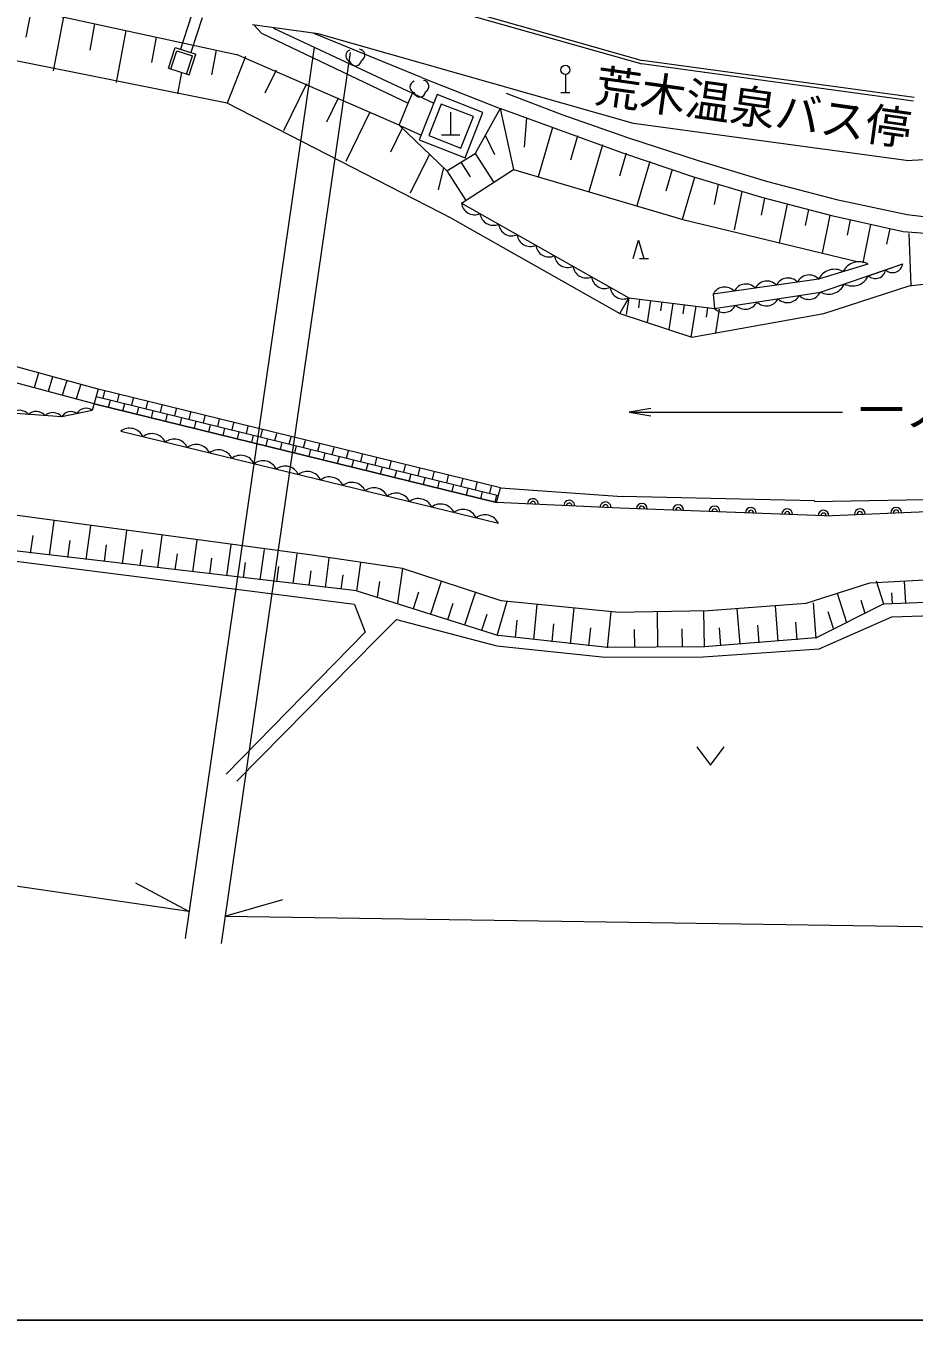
# Model space of a CAD drawing. Units: millimetres, scale not verified. Extents: x 40000 to 680000, y 20000 to 380000.
# Drawn here: x 179980 to 228834, y 205000 to 276180 of the extents above; entities that cross this region are included whole.
import ezdxf
from ezdxf.enums import TextEntityAlignment as Align

# ---------------------------------------------------------------- set-up
doc = ezdxf.new("R2010")
doc.units = ezdxf.units.MM
doc.header["$LTSCALE"] = 1000
for name, color, linetype, lineweight in [('M-BGD', 7, 'Continuous', 13), ('M-STR-HTXT', 7, 'Continuous', 13), ('M-TTL-BAND', 7, 'Continuous', 25)]:
    doc.layers.add(name, color=color, linetype=linetype, lineweight=lineweight)
doc.styles.add('ＭＳ ゴシック', font='')
doc.styles.get('ＭＳ ゴシック').set_extended_font_data('MS Gothic')

# ---------------------------------------------------------------- blocks, each defined once
blk = doc.blocks.new('open_arrow')
at = {"color": 0, "linetype": 'Continuous', "lineweight": -2}
blk.add_lwpolyline([(7.5, 1.25), (0, 0), (7.5, -1.25)], dxfattribs=at)

msp = doc.modelspace()

# ---------------------------------------------------------------- linework, layer by layer
at = {"layer": 'M-BGD'}
for p, q in [((196533, 279208), (213879, 274284)), ((196489, 279013), (213851, 274084)), ((179296, 277262), (191572, 274598)), ((180266, 277061), (179984, 275554)), ((182040, 276675), (181488, 273714)), ((183761, 276300), (183490, 274845)), ((189072, 276707), (188485, 274900)), ((189676, 276623), (189055, 274714)), ((196053, 275741), (192445, 276240)), ((192511, 276231), (192930, 275785)), ((185483, 275924), (184950, 273068)), ((187153, 275561), (186892, 274158)), ((192930, 275785), (201009, 271930)), ((193606, 276080), (193608, 276052)), ((193608, 276052), (201241, 272471)), ((201742, 273348), (195781, 275779)), ((213399, 270818), (196053, 275741)), ((191044, 271931), (173903, 275362)), ((187816, 273855), (188187, 274996)), ((187958, 273809), (188283, 274807)), ((188187, 274996), (189328, 274626)), ((188283, 274807), (189139, 274529)), ((190444, 274843), (190192, 273490)), ((188814, 273531), (189139, 274529)), ((188957, 273484), (189328, 274626)), ((192065, 274490), (191044, 271931)), ((200508, 270720), (191572, 274598)), ((228809, 272045), (213852, 274086)), ((228834, 272243), (213879, 274284)), ((187816, 273855), (188957, 273484)), ((188530, 273623), (188310, 272441)), ((193744, 273739), (193123, 272476)), ((201742, 273348), (206065, 271636)), ((209656, 273513), (209656, 272513)), ((217319, 273607), (217327, 273606)), ((195423, 272987), (194152, 270403)), ((203444, 265564), (191044, 271931)), ((197164, 272208), (196513, 270885)), ((200508, 270720), (201009, 271930)), ((201009, 271930), (201241, 272471)), ((201241, 272471), (202413, 271934)), ((206396, 272473), (209450, 271314)), ((209406, 272513), (209906, 272513)), ((198905, 271428), (197573, 268721)), ((202823, 271882), (202139, 270142)), ((204591, 271187), (202823, 271882)), ((203339, 271433), (203339, 270183)), ((206065, 271636), (204691, 269157)), ((212819, 269176), (206065, 271636)), ((206065, 271636), (206801, 268273)), ((209450, 271314), (213126, 270022)), ((200710, 270620), (200028, 269234)), ((200508, 270720), (201719, 270168)), ((200508, 270720), (203131, 268202)), ((203907, 269447), (204591, 271187)), ((207511, 271123), (207394, 269509)), ((208950, 270585), (208150, 267875)), ((228403, 268770), (213406, 270817)), ((202139, 270142), (203907, 269447)), ((202839, 270183), (203839, 270183)), ((205768, 269086), (205278, 270107)), ((210327, 270125), (209935, 268795)), ((213126, 270022), (216962, 268771)), ((202174, 269120), (201120, 266976)), ((203131, 268202), (204691, 269157)), ((204691, 269157), (205709, 267572)), ((211698, 269639), (210935, 267054)), ((212996, 269179), (212625, 267922)), ((216667, 267877), (212819, 269176)), ((228403, 268770), (243280, 269602)), ((202941, 268386), (202662, 267155)), ((203911, 268679), (204425, 267879)), ((214295, 268719), (213574, 266275)), ((216962, 268771), (220764, 267627)), ((203131, 268202), (204169, 266584)), ((203937, 266435), (206801, 268273)), ((206801, 268273), (216122, 265524)), ((215525, 268282), (215175, 267095)), ((216755, 267846), (216075, 265538)), ((220462, 266743), (216667, 267877)), ((218062, 267461), (217841, 266365)), ((219367, 267070), (218941, 264959)), ((220764, 267627), (224559, 266629)), ((203937, 266435), (213141, 261223)), ((220602, 266706), (220413, 265770)), ((224387, 265715), (220462, 266743)), ((221845, 266381), (221416, 264253)), ((224559, 266629), (228458, 265811)), ((203444, 265564), (212648, 260353)), ((216122, 265524), (225781, 263205)), ((223021, 266073), (222846, 265207)), ((224196, 265765), (223776, 263686)), ((228238, 264848), (224387, 265715)), ((225314, 265506), (225146, 264675)), ((228458, 265811), (232308, 265318)), ((226433, 265254), (226008, 263150)), ((227496, 265042), (227320, 264172)), ((232330, 264534), (228238, 264848)), ((213373, 263392), (213673, 264392)), ((213673, 264392), (213973, 263392)), ((228547, 264768), (228661, 261894)), ((213723, 263392), (214223, 263392)), ((226289, 263081), (223575, 262257)), ((223681, 261534), (228210, 263087)), ((226318, 262438), (228210, 263087)), ((223575, 262257), (217783, 261429)), ((228564, 261890), (234157, 262524)), ((217783, 261429), (217859, 260632)), ((217859, 260632), (223681, 261534)), ((223869, 260369), (228564, 261890)), ((212648, 260353), (213141, 261223)), ((213141, 261223), (213001, 260299)), ((213141, 261223), (217859, 260632)), ((213738, 261148), (213667, 260679)), ((214336, 261073), (214153, 259862)), ((214949, 260996), (214876, 260512)), ((215563, 260920), (215344, 259474)), ((216192, 260841), (216116, 260340)), ((216821, 260762), (216562, 259054)), ((217466, 260681), (217388, 260165)), ((218111, 260600), (217914, 259298)), ((212648, 260353), (216608, 259063)), ((216608, 259063), (223869, 260369)), ((183959, 256205), (179133, 257512)), ((180678, 257094), (180426, 256278)), ((183741, 255401), (178878, 256688)), ((181451, 256885), (181200, 256073)), ((182224, 256675), (181974, 255869)), ((182996, 256466), (182748, 255664)), ((183959, 256205), (183629, 255032)), ((183847, 255793), (205973, 250355)), ((206084, 250768), (183959, 256205)), ((184232, 255698), (184329, 256092)), ((184529, 255208), (184626, 255602)), ((185019, 255505), (185116, 255899)), ((185807, 255311), (185903, 255705)), ((181953, 254677), (179195, 254871)), ((183629, 255032), (181953, 254677)), ((183741, 255401), (183742, 255406)), ((183741, 255402), (205867, 249964)), ((205867, 249964), (183741, 255401)), ((185316, 255014), (185413, 255408)), ((186104, 254821), (186200, 255215)), ((186594, 255118), (186691, 255512)), ((186891, 254627), (186988, 255021)), ((187382, 254924), (187478, 255318)), ((187679, 254434), (187775, 254828)), ((188169, 254731), (188266, 255124)), ((188956, 254537), (189053, 254931)), ((213154, 254937), (224898, 254937)), ((188466, 254240), (188563, 254634)), ((189253, 254047), (189350, 254440)), ((189744, 254344), (189841, 254737)), ((190041, 253853), (190138, 254247)), ((190531, 254150), (190628, 254544)), ((191319, 253957), (191415, 254350)), ((192106, 253763), (192203, 254157)), ((185198, 253886), (205966, 248825)), ((190828, 253660), (190925, 254053)), ((191616, 253466), (191712, 253860)), ((192403, 253273), (192500, 253666)), ((192894, 253570), (192990, 253963)), ((193191, 253079), (193287, 253473)), ((193681, 253376), (193778, 253770)), ((194468, 253183), (194565, 253576)), ((193978, 252886), (194075, 253279)), ((194765, 252692), (194862, 253086)), ((195256, 252989), (195353, 253383)), ((195553, 252499), (195650, 252892)), ((196043, 252795), (196140, 253189)), ((196340, 252305), (196437, 252699)), ((196831, 252602), (196928, 252996)), ((197618, 252408), (197715, 252802)), ((197128, 252111), (197224, 252505)), ((197915, 251918), (198012, 252312)), ((198406, 252215), (198502, 252609)), ((198703, 251724), (198799, 252118)), ((199193, 252021), (199290, 252415)), ((199980, 251828), (200077, 252222)), ((200768, 251634), (200865, 252028)), ((199490, 251531), (199587, 251925)), ((200277, 251337), (200374, 251731)), ((201065, 251144), (201162, 251538)), ((201555, 251441), (201652, 251834)), ((201852, 250950), (201949, 251344)), ((202343, 251247), (202440, 251641)), ((203130, 251054), (203227, 251447)), ((202640, 250757), (202736, 251150)), ((203427, 250563), (203524, 250957)), ((203918, 250860), (204014, 251254)), ((204215, 250370), (204311, 250763)), ((204705, 250667), (204802, 251060)), ((205002, 250176), (205099, 250570)), ((205492, 250473), (205589, 250867)), ((205867, 249964), (206084, 250768)), ((206084, 250768), (212785, 250290)), ((205789, 249983), (205886, 250376)), ((212649, 249664), (205867, 249964)), ((223347, 250064), (212785, 250290)), ((223341, 250028), (238989, 250302)), ((223908, 249236), (239021, 249868)), ((195717, 247063), (177424, 249540)), ((223908, 249236), (212649, 249664)), ((181274, 247066), (181532, 248962)), ((183302, 246830), (183554, 248687)), ((185291, 246599), (185538, 248417)), ((180241, 247186), (180371, 248144)), ((182288, 246948), (182416, 247886)), ((187241, 246372), (187483, 248153)), ((189155, 246149), (189392, 247893)), ((198051, 244359), (177031, 247024)), ((198181, 245117), (177155, 247564)), ((184296, 246715), (184421, 247633)), ((186266, 246485), (186388, 247385)), ((188198, 246260), (188318, 247142)), ((191032, 245931), (191264, 247639)), ((192873, 245716), (193100, 247389)), ((194679, 245506), (194901, 247144)), ((190093, 246040), (190210, 246903)), ((191952, 245824), (192067, 246669)), ((193776, 245611), (193888, 246439)), ((196450, 245300), (196668, 246904)), ((198188, 245098), (198401, 246668)), ((200443, 244422), (200721, 246330)), ((195564, 245403), (195674, 246214)), ((197319, 245199), (197427, 245993)), ((199315, 244760), (199442, 245629)), ((202246, 243841), (202835, 245636)), ((226402, 245552), (233518, 245939)), ((227169, 244384), (226768, 245648)), ((228370, 244428), (228304, 245637)), ((198181, 245117), (205978, 242655)), ((201304, 244145), (201599, 245045)), ((204120, 243237), (204706, 245022)), ((222889, 244437), (226402, 245552)), ((225126, 243348), (224613, 244964)), ((227646, 244401), (227613, 244999)), ((198051, 244359), (198634, 242834)), ((203183, 243539), (203477, 244434)), ((205907, 242645), (206449, 244540)), ((207909, 242424), (208105, 244359)), ((209929, 242202), (210127, 244155)), ((217521, 244023), (222889, 244437)), ((221354, 242333), (221203, 244288)), ((223446, 242496), (223295, 244449)), ((227163, 244402), (223440, 242515)), ((226147, 243866), (225919, 244586)), ((227163, 244402), (232860, 244614)), ((199306, 242474), (200364, 243537)), ((200364, 243537), (205887, 242090)), ((205052, 242937), (205344, 243827)), ((206908, 242534), (207006, 243498)), ((211967, 241977), (212167, 243948)), ((212433, 243940), (217521, 244023)), ((214747, 242043), (214715, 243996)), ((217302, 242017), (217270, 244000)), ((219259, 242169), (219108, 244126)), ((223609, 241924), (227605, 243677)), ((224393, 243038), (224104, 243949)), ((227605, 243677), (232383, 243847)), ((198634, 242834), (191001, 235017)), ((208919, 242313), (209018, 243285)), ((210948, 242090), (211048, 243071)), ((213469, 242007), (213453, 242976)), ((216096, 242037), (216080, 243021)), ((218211, 242088), (218136, 243066)), ((220306, 242251), (220231, 243229)), ((222400, 242414), (222324, 243392)), ((191575, 234639), (199306, 242474)), ((205887, 242090), (211833, 241467)), ((211961, 241996), (205978, 242655)), ((217296, 242035), (211961, 241996)), ((223440, 242515), (217296, 242035)), ((211833, 241467), (217233, 241478)), ((217233, 241478), (223609, 241924)), ((216884, 236522), (217634, 235522)), ((217634, 235522), (218384, 236522))]:
    msp.add_line(p, q, dxfattribs=at)
msp.add_lwpolyline([(204133, 268928), (205110, 271413), (202597, 272401), (201620, 269916)], close=True, dxfattribs=at)
msp.add_lwpolyline([(212433, 243940), (206112, 244561), (200695, 246334), (195717, 247063)], dxfattribs=at)
msp.add_circle((209656, 273763), 250, dxfattribs=at)
for centre, radius, start, end in [((197892, 274540), 322, 105.75605, 254.2973), ((198291, 274571), 327, 295.56616, 83.96113), ((198114, 274306), 319, 193.73985, 354.61114), ((201421, 272822), 322, 105.75605, 254.2973), ((201820, 272852), 327, 295.56616, 83.96113), ((201644, 272587), 319, 193.73985, 354.61114), ((204658, 266515), 726, 186.38452, 294.57312), ((205681, 265936), 726, 186.38452, 294.57312), ((206703, 265357), 726, 186.38452, 294.57312), ((207726, 264778), 726, 186.38452, 294.57312), ((208748, 264199), 726, 186.38452, 294.57312), ((209771, 263620), 726, 186.38452, 294.57312), ((210794, 263041), 726, 186.38452, 294.57312), ((224454, 261805), 988, 61.03002, 152.77652), ((225810, 262217), 988, 61.03002, 152.77652), ((226705, 262852), 567, 226.99752, 350.85262), ((227651, 263177), 567, 226.99752, 350.85262), ((211816, 262462), 726, 186.38452, 294.57312), ((219581, 261261), 721, 43.84802, 152.43172), ((220739, 261426), 721, 43.84802, 152.43172), ((221897, 261592), 721, 43.84802, 152.43172), ((223056, 261758), 721, 43.84802, 152.43172), ((224126, 262384), 960, 242.35102, 335.49902), ((225445, 262836), 960, 242.35102, 335.49902), ((212839, 261883), 726, 186.38452, 294.57312), ((218422, 261095), 721, 43.84802, 152.43172), ((221869, 261687), 728, 224.83242, 332.77222), ((223033, 261867), 728, 224.83242, 332.77222), ((218375, 261146), 728, 224.83242, 332.77222), ((219540, 261326), 728, 224.83242, 332.77222), ((220704, 261506), 728, 224.83242, 332.77222), ((179625, 254409), 631, 39.04922, 132.91802), ((180544, 254345), 631, 39.04922, 132.91802), ((181463, 254280), 631, 39.04922, 132.91802), ((182446, 254415), 559, 51.87972, 151.99622), ((183284, 254592), 559, 51.87972, 151.99622), ((185688, 253243), 809, 25.28549, 127.32135), ((186910, 252946), 809, 25.28549, 127.32135), ((188132, 252648), 809, 25.28549, 127.32135), ((189353, 252350), 809, 25.28549, 127.32135), ((190575, 252052), 809, 25.28549, 127.32135), ((191797, 251755), 809, 25.28549, 127.32135), ((193018, 251457), 809, 25.28549, 127.32135), ((194240, 251159), 809, 25.28549, 127.32135), ((195462, 250861), 809, 25.28549, 127.32135), ((196683, 250564), 809, 25.28549, 127.32135), ((197905, 250266), 809, 25.28549, 127.32135), ((199127, 249968), 809, 25.28549, 127.32135), ((200348, 249671), 809, 25.28549, 127.32135), ((201570, 249373), 809, 25.28549, 127.32135), ((202792, 249075), 809, 25.28549, 127.32135), ((207865, 249875), 300, 357.46987, 177.46987), ((207865, 249875), 150, 357.46987, 177.46987), ((209863, 249787), 300, 357.46987, 177.46987), ((209863, 249787), 150, 357.46987, 177.46987), ((211861, 249699), 300, 357.46987, 177.46987), ((211861, 249699), 150, 357.46987, 177.46987), ((213859, 249618), 300, 357.82455, 177.82455), ((215858, 249542), 300, 357.82455, 177.82455), ((204013, 248777), 809, 25.28549, 127.32135), ((205235, 248480), 809, 25.28549, 127.32135), ((213859, 249618), 150, 357.82455, 177.82455), ((215858, 249542), 150, 357.82455, 177.82455), ((217856, 249466), 300, 357.82455, 177.82455), ((217856, 249466), 150, 357.82455, 177.82455), ((219855, 249390), 300, 357.82455, 177.82455), ((219855, 249390), 150, 357.82455, 177.82455), ((221853, 249314), 300, 357.82455, 177.82455), ((221853, 249314), 150, 357.82455, 177.82455), ((223852, 249238), 300, 357.82455, 177.82455), ((223852, 249238), 150, 357.82455, 177.82455), ((225850, 249318), 300, 2.39506, 182.39506), ((225850, 249318), 150, 2.39506, 182.39506), ((227848, 249401), 300, 2.39506, 182.39506), ((227848, 249401), 150, 2.39506, 182.39506)]:
    msp.add_arc(centre, radius, start, end, dxfattribs=at)
at = {"layer": 'M-STR-HTXT'}
for p, q in [((195837, 275006), (188736, 225996)), ((197817, 274719), (190715, 225709)), ((188951, 227480), (126282, 236561)), ((188951, 227480), (186020, 229029)), ((190913, 227224), (194106, 228126)), ((190913, 227224), (287245, 225768))]:
    msp.add_line(p, q, dxfattribs=at)
at = {"layer": 'M-TTL-BAND'}
msp.add_line((40000, 205000), (579000, 205000), dxfattribs=at)

# ---------------------------------------------------------------- block references
at = {"layer": 'M-BGD', "xscale": 160, "yscale": 160}
msp.add_blockref('open_arrow', (213154, 254937), dxfattribs=at)

# ---------------------------------------------------------------- texts
at = {"layer": 'M-BGD', "style": 'ＭＳ ゴシック'}
msp.add_text('荒木温泉バス停', height=1833, rotation=352, dxfattribs=at).set_placement((219789, 270255), align=Align.BOTTOM_CENTER)
msp.add_text('一ノ俣川', height=1833, dxfattribs=at).set_placement((230787, 253583), align=Align.BOTTOM_CENTER)

doc.saveas('drawing.dxf')
